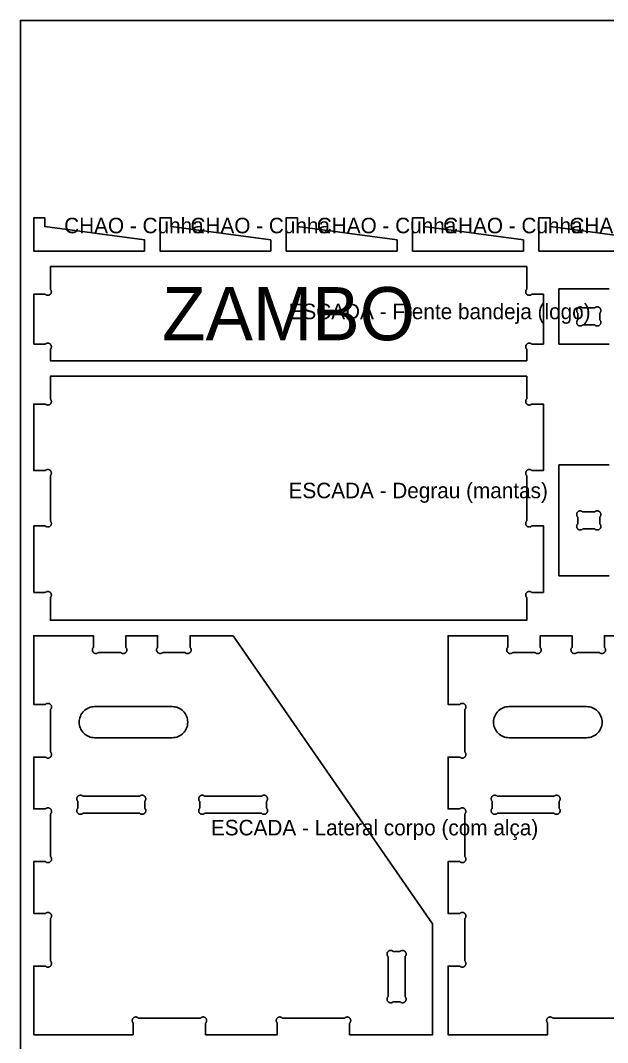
# Model space of a CAD drawing. Header units: millimetres. Extents: x 0 to 2787, y 0 to 1840.
# Drawn here: x 0 to 530, y 918 to 1840 of the extents above; entities that cross this region are included whole.
import ezdxf
from ezdxf.enums import TextEntityAlignment as Align

# ---------------------------------------------------------------- set-up
doc = ezdxf.new("R2010")
doc.units = ezdxf.units.MM
for name, color, linetype in [('CHAPA_NAO_CORTAR', 8, 'Continuous'), ('CORTE_EXTERNO', 1, 'Continuous'), ('CORTE_INTERNO', 5, 'Continuous'), ('ETIQUETAS_NAO_CORTAR', 8, 'Continuous'), ('GRAVACAO', 3, 'Continuous')]:
    doc.layers.add(name, color=color, linetype=linetype)

msp = doc.modelspace()

# ---------------------------------------------------------------- linework, layer by layer
at = {"layer": 'CHAPA_NAO_CORTAR'}
msp.add_lwpolyline([(0, 0), (2750, 0), (2750, 1840), (0, 1840)], close=True, dxfattribs=at)
at = {"layer": 'CORTE_EXTERNO'}
for points in [[(112, 1632), (112, 1642), (22, 1654), (22, 1662), (12, 1662), (12, 1632), (112, 1632)], [(226, 1632), (226, 1642), (136, 1654), (136, 1662), (126, 1662), (126, 1632), (226, 1632)], [(340, 1632), (340, 1642), (250, 1654), (250, 1662), (240, 1662), (240, 1632), (340, 1632)], [(454, 1632), (454, 1642), (364, 1654), (364, 1662), (354, 1662), (354, 1632), (454, 1632)], [(568, 1632), (568, 1642), (478, 1654), (478, 1662), (468, 1662), (468, 1632), (568, 1632)], [(12, 1548), (12, 1593), (22.4, 1593), (22.64, 1592.79), (22.9, 1592.6), (23.17, 1592.43), (23.46, 1592.3), (23.76, 1592.19), (24.07, 1592.11), (24.38, 1592.06), (24.7, 1592.05), (25.02, 1592.06), (25.34, 1592.11), (25.65, 1592.19), (25.95, 1592.3), (26.23, 1592.43), (26.51, 1592.6), (26.76, 1592.79), (27, 1593), (27.21, 1593.24), (27.4, 1593.49), (27.57, 1593.77), (27.7, 1594.05), (27.81, 1594.35), (27.89, 1594.66), (27.94, 1594.98), (27.95, 1595.3), (27.94, 1595.62), (27.89, 1595.93), (27.81, 1596.24), (27.7, 1596.54), (27.57, 1596.83), (27.4, 1597.1), (27.21, 1597.36), (27, 1597.6), (27, 1618), (457, 1618), (457, 1597.6), (456.79, 1597.36), (456.6, 1597.1), (456.43, 1596.83), (456.3, 1596.54), (456.19, 1596.24), (456.11, 1595.93), (456.06, 1595.62), (456.05, 1595.3), (456.06, 1594.98), (456.11, 1594.66), (456.19, 1594.35), (456.3, 1594.05), (456.43, 1593.77), (456.6, 1593.49), (456.79, 1593.24), (457, 1593), (457.24, 1592.79), (457.49, 1592.6), (457.77, 1592.43), (458.05, 1592.3), (458.35, 1592.19), (458.66, 1592.11), (458.98, 1592.06), (459.3, 1592.05), (459.62, 1592.06), (459.93, 1592.11), (460.24, 1592.19), (460.54, 1592.3), (460.83, 1592.43), (461.1, 1592.6), (461.36, 1592.79), (461.6, 1593), (472, 1593), (472, 1548), (461.6, 1548), (461.36, 1548.21), (461.1, 1548.4), (460.83, 1548.57), (460.54, 1548.7), (460.24, 1548.81), (459.93, 1548.89), (459.62, 1548.94), (459.3, 1548.95), (458.98, 1548.94), (458.66, 1548.89), (458.35, 1548.81), (458.05, 1548.7), (457.77, 1548.57), (457.49, 1548.4), (457.24, 1548.21), (457, 1548), (456.79, 1547.76), (456.6, 1547.51), (456.43, 1547.23), (456.3, 1546.95), (456.19, 1546.65), (456.11, 1546.34), (456.06, 1546.02), (456.05, 1545.7), (456.06, 1545.38), (456.11, 1545.07), (456.19, 1544.76), (456.3, 1544.46), (456.43, 1544.17), (456.6, 1543.9), (456.79, 1543.64), (457, 1543.4), (457, 1533), (27, 1533), (27, 1543.4), (27.21, 1543.64), (27.4, 1543.9), (27.57, 1544.17), (27.7, 1544.46), (27.81, 1544.76), (27.89, 1545.07), (27.94, 1545.38), (27.95, 1545.7), (27.94, 1546.02), (27.89, 1546.34), (27.81, 1546.65), (27.7, 1546.95), (27.57, 1547.23), (27.4, 1547.51), (27.21, 1547.76), (27, 1548), (27, 1548), (27, 1548), (26.76, 1548.21), (26.51, 1548.4), (26.23, 1548.57), (25.95, 1548.7), (25.65, 1548.81), (25.34, 1548.89), (25.02, 1548.94), (24.7, 1548.95), (24.38, 1548.94), (24.07, 1548.89), (23.76, 1548.81), (23.46, 1548.7), (23.17, 1548.57), (22.9, 1548.4), (22.64, 1548.21), (22.4, 1548), (12, 1548)], [(12, 1324), (12, 1384), (22.4, 1384), (22.64, 1383.79), (22.9, 1383.6), (23.17, 1383.43), (23.46, 1383.3), (23.76, 1383.19), (24.07, 1383.11), (24.38, 1383.06), (24.7, 1383.05), (25.02, 1383.06), (25.34, 1383.11), (25.65, 1383.19), (25.95, 1383.3), (26.23, 1383.43), (26.51, 1383.6), (26.76, 1383.79), (27, 1384), (27.21, 1384.24), (27.4, 1384.49), (27.57, 1384.77), (27.7, 1385.05), (27.81, 1385.35), (27.89, 1385.66), (27.94, 1385.98), (27.95, 1386.3), (27.94, 1386.62), (27.89, 1386.93), (27.81, 1387.24), (27.7, 1387.54), (27.57, 1387.83), (27.4, 1388.1), (27.21, 1388.36), (27, 1388.6), (27, 1429.4), (27.21, 1429.64), (27.4, 1429.9), (27.57, 1430.17), (27.7, 1430.46), (27.81, 1430.76), (27.89, 1431.07), (27.94, 1431.38), (27.95, 1431.7), (27.94, 1432.02), (27.89, 1432.34), (27.81, 1432.65), (27.7, 1432.95), (27.57, 1433.23), (27.4, 1433.51), (27.21, 1433.76), (27, 1434), (27, 1434), (26.76, 1434.21), (26.51, 1434.4), (26.23, 1434.57), (25.95, 1434.7), (25.65, 1434.81), (25.34, 1434.89), (25.02, 1434.94), (24.7, 1434.95), (24.38, 1434.94), (24.07, 1434.89), (23.76, 1434.81), (23.46, 1434.7), (23.17, 1434.57), (22.9, 1434.4), (22.64, 1434.21), (22.4, 1434), (12, 1434), (12, 1494), (22.4, 1494), (22.64, 1493.79), (22.9, 1493.6), (23.17, 1493.43), (23.46, 1493.3), (23.76, 1493.19), (24.07, 1493.11), (24.38, 1493.06), (24.7, 1493.05), (25.02, 1493.06), (25.34, 1493.11), (25.65, 1493.19), (25.95, 1493.3), (26.23, 1493.43), (26.51, 1493.6), (26.76, 1493.79), (27, 1494), (27.21, 1494.24), (27.4, 1494.49), (27.57, 1494.77), (27.7, 1495.05), (27.81, 1495.35), (27.89, 1495.66), (27.94, 1495.98), (27.95, 1496.3), (27.94, 1496.62), (27.89, 1496.93), (27.81, 1497.24), (27.7, 1497.54), (27.57, 1497.83), (27.4, 1498.1), (27.21, 1498.36), (27, 1498.6), (27, 1519), (457, 1519), (457, 1498.6), (456.79, 1498.36), (456.6, 1498.1), (456.43, 1497.83), (456.3, 1497.54), (456.19, 1497.24), (456.11, 1496.93), (456.06, 1496.62), (456.05, 1496.3), (456.06, 1495.98), (456.11, 1495.66), (456.19, 1495.35), (456.3, 1495.05), (456.43, 1494.77), (456.6, 1494.49), (456.79, 1494.24), (457, 1494), (457.24, 1493.79), (457.49, 1493.6), (457.77, 1493.43), (458.05, 1493.3), (458.35, 1493.19), (458.66, 1493.11), (458.98, 1493.06), (459.3, 1493.05), (459.62, 1493.06), (459.93, 1493.11), (460.24, 1493.19), (460.54, 1493.3), (460.83, 1493.43), (461.1, 1493.6), (461.36, 1493.79), (461.6, 1494), (472, 1494), (472, 1434), (461.6, 1434), (461.36, 1434.21), (461.1, 1434.4), (460.83, 1434.57), (460.54, 1434.7), (460.24, 1434.81), (459.93, 1434.89), (459.62, 1434.94), (459.3, 1434.95), (458.98, 1434.94), (458.66, 1434.89), (458.35, 1434.81), (458.05, 1434.7), (457.77, 1434.57), (457.49, 1434.4), (457.24, 1434.21), (457, 1434), (456.79, 1433.76), (456.6, 1433.51), (456.43, 1433.23), (456.3, 1432.95), (456.19, 1432.65), (456.11, 1432.34), (456.06, 1432.02), (456.05, 1431.7), (456.06, 1431.38), (456.11, 1431.07), (456.19, 1430.76), (456.3, 1430.46), (456.43, 1430.17), (456.6, 1429.9), (456.79, 1429.64), (457, 1429.4), (457, 1388.6), (456.79, 1388.36), (456.6, 1388.1), (456.43, 1387.83), (456.3, 1387.54), (456.19, 1387.24), (456.11, 1386.93), (456.06, 1386.62), (456.05, 1386.3), (456.06, 1385.98), (456.11, 1385.66), (456.19, 1385.35), (456.3, 1385.05), (456.43, 1384.77), (456.6, 1384.49), (456.79, 1384.24), (457, 1384), (457.24, 1383.79), (457.49, 1383.6), (457.77, 1383.43), (458.05, 1383.3), (458.35, 1383.19), (458.66, 1383.11), (458.98, 1383.06), (459.3, 1383.05), (459.62, 1383.06), (459.93, 1383.11), (460.24, 1383.19), (460.54, 1383.3), (460.83, 1383.43), (461.1, 1383.6), (461.36, 1383.79), (461.6, 1384), (472, 1384), (472, 1324), (461.6, 1324), (461.36, 1324.21), (461.1, 1324.4), (460.83, 1324.57), (460.54, 1324.7), (460.24, 1324.81), (459.93, 1324.89), (459.62, 1324.94), (459.3, 1324.95), (458.98, 1324.94), (458.66, 1324.89), (458.35, 1324.81), (458.05, 1324.7), (457.77, 1324.57), (457.49, 1324.4), (457.24, 1324.21), (457, 1324), (456.79, 1323.76), (456.6, 1323.51), (456.43, 1323.23), (456.3, 1322.95), (456.19, 1322.65), (456.11, 1322.34), (456.06, 1322.02), (456.05, 1321.7), (456.06, 1321.38), (456.11, 1321.07), (456.19, 1320.76), (456.3, 1320.46), (456.43, 1320.17), (456.6, 1319.9), (456.79, 1319.64), (457, 1319.4), (457, 1299), (27, 1299), (27, 1319.4), (27.21, 1319.64), (27.4, 1319.9), (27.57, 1320.17), (27.7, 1320.46), (27.81, 1320.76), (27.89, 1321.07), (27.94, 1321.38), (27.95, 1321.7), (27.94, 1322.02), (27.89, 1322.34), (27.81, 1322.65), (27.7, 1322.95), (27.57, 1323.23), (27.4, 1323.51), (27.21, 1323.76), (27, 1324), (27, 1324), (26.76, 1324.21), (26.51, 1324.4), (26.23, 1324.57), (25.95, 1324.7), (25.65, 1324.81), (25.34, 1324.89), (25.02, 1324.94), (24.7, 1324.95), (24.38, 1324.94), (24.07, 1324.89), (23.76, 1324.81), (23.46, 1324.7), (23.17, 1324.57), (22.9, 1324.4), (22.64, 1324.21), (22.4, 1324), (12, 1324)], [(101.85, 925), (12, 925), (12, 986.99), (22.55, 986.99), (22.79, 986.78), (23.05, 986.59), (23.32, 986.42), (23.61, 986.29), (23.91, 986.18), (24.22, 986.1), (24.53, 986.06), (24.85, 986.04), (25.17, 986.06), (25.49, 986.1), (25.8, 986.18), (26.1, 986.29), (26.38, 986.42), (26.66, 986.59), (26.91, 986.78), (27.15, 986.99), (27.15, 986.99), (27.15, 986.99), (27.15, 986.99), (27.36, 987.23), (27.55, 987.49), (27.72, 987.76), (27.85, 988.05), (27.96, 988.35), (28.04, 988.66), (28.09, 988.97), (28.1, 989.29), (28.09, 989.61), (28.04, 989.92), (27.96, 990.23), (27.85, 990.53), (27.72, 990.82), (27.55, 991.1), (27.36, 991.35), (27.15, 991.59), (27.15, 1029.84), (27.15, 1029.84), (27.36, 1030.08), (27.55, 1030.33), (27.72, 1030.61), (27.85, 1030.89), (27.96, 1031.19), (28.04, 1031.5), (28.09, 1031.82), (28.1, 1032.14), (28.09, 1032.46), (28.04, 1032.77), (27.96, 1033.08), (27.85, 1033.38), (27.72, 1033.67), (27.55, 1033.94), (27.36, 1034.2), (27.15, 1034.44), (26.91, 1034.65), (26.66, 1034.84), (26.38, 1035), (26.1, 1035.14), (25.8, 1035.25), (25.49, 1035.33), (25.17, 1035.37), (24.85, 1035.39), (24.53, 1035.37), (24.22, 1035.33), (23.91, 1035.25), (23.61, 1035.14), (23.32, 1035), (23.05, 1034.84), (22.79, 1034.65), (22.55, 1034.44), (12, 1034.44), (12, 1081.28), (22.55, 1081.28), (22.79, 1081.06), (23.05, 1080.87), (23.32, 1080.71), (23.61, 1080.57), (23.91, 1080.47), (24.22, 1080.39), (24.53, 1080.34), (24.85, 1080.33), (25.17, 1080.34), (25.49, 1080.39), (25.8, 1080.47), (26.1, 1080.57), (26.38, 1080.71), (26.66, 1080.87), (26.91, 1081.06), (27.15, 1081.28), (27.36, 1081.51), (27.55, 1081.77), (27.72, 1082.04), (27.85, 1082.33), (27.96, 1082.63), (28.04, 1082.94), (28.09, 1083.26), (28.1, 1083.58), (28.09, 1083.9), (28.04, 1084.21), (27.96, 1084.52), (27.85, 1084.82), (27.72, 1085.11), (27.55, 1085.38), (27.36, 1085.64), (27.15, 1085.87), (27.15, 1124.13), (27.15, 1124.13), (27.36, 1124.36), (27.55, 1124.62), (27.72, 1124.89), (27.85, 1125.18), (27.96, 1125.48), (28.04, 1125.79), (28.09, 1126.1), (28.1, 1126.42), (28.09, 1126.74), (28.04, 1127.06), (27.96, 1127.37), (27.85, 1127.67), (27.72, 1127.96), (27.55, 1128.23), (27.36, 1128.49), (27.15, 1128.72), (26.91, 1128.94), (26.66, 1129.13), (26.38, 1129.29), (26.1, 1129.43), (25.8, 1129.53), (25.49, 1129.61), (25.17, 1129.66), (24.85, 1129.67), (24.53, 1129.66), (24.22, 1129.61), (23.91, 1129.53), (23.61, 1129.43), (23.32, 1129.29), (23.05, 1129.13), (22.79, 1128.94), (22.55, 1128.72), (12, 1128.72), (12, 1175.56), (22.55, 1175.56), (22.79, 1175.35), (23.05, 1175.16), (23.32, 1175), (23.61, 1174.86), (23.91, 1174.75), (24.22, 1174.67), (24.53, 1174.63), (24.85, 1174.61), (25.17, 1174.63), (25.49, 1174.67), (25.8, 1174.75), (26.1, 1174.86), (26.38, 1175), (26.66, 1175.16), (26.91, 1175.35), (27.15, 1175.56), (27.36, 1175.8), (27.55, 1176.06), (27.72, 1176.33), (27.85, 1176.62), (27.96, 1176.92), (28.04, 1177.23), (28.09, 1177.54), (28.1, 1177.86), (28.09, 1178.18), (28.04, 1178.5), (27.96, 1178.81), (27.85, 1179.11), (27.72, 1179.39), (27.55, 1179.67), (27.36, 1179.92), (27.15, 1180.16), (27.15, 1218.41), (27.15, 1218.41), (27.36, 1218.65), (27.55, 1218.9), (27.72, 1219.18), (27.85, 1219.47), (27.96, 1219.77), (28.04, 1220.08), (28.09, 1220.39), (28.1, 1220.71), (28.09, 1221.03), (28.04, 1221.34), (27.96, 1221.65), (27.85, 1221.95), (27.72, 1222.24), (27.55, 1222.51), (27.36, 1222.77), (27.15, 1223.01), (26.91, 1223.22), (26.66, 1223.41), (26.38, 1223.58), (26.1, 1223.71), (25.8, 1223.82), (25.49, 1223.9), (25.17, 1223.94), (24.85, 1223.96), (24.53, 1223.94), (24.22, 1223.9), (23.91, 1223.82), (23.61, 1223.71), (23.32, 1223.58), (23.05, 1223.41), (22.79, 1223.22), (22.55, 1223.01), (12, 1223.01), (12, 1285), (65.85, 1285), (65.85, 1274.45), (65.64, 1274.21), (65.45, 1273.95), (65.28, 1273.68), (65.15, 1273.39), (65.04, 1273.09), (64.96, 1272.78), (64.91, 1272.47), (64.9, 1272.15), (64.91, 1271.83), (64.96, 1271.51), (65.04, 1271.2), (65.15, 1270.9), (65.28, 1270.62), (65.45, 1270.34), (65.64, 1270.09), (65.85, 1269.85), (66.09, 1269.64), (66.34, 1269.45), (66.62, 1269.28), (66.9, 1269.15), (67.2, 1269.04), (67.51, 1268.96), (67.83, 1268.91), (68.15, 1268.9), (68.47, 1268.91), (68.78, 1268.96), (69.09, 1269.04), (69.39, 1269.15), (69.68, 1269.28), (69.95, 1269.45), (70.21, 1269.64), (70.45, 1269.85), (90.55, 1269.85), (90.79, 1269.64), (91.05, 1269.45), (91.32, 1269.28), (91.61, 1269.15), (91.91, 1269.04), (92.22, 1268.96), (92.53, 1268.91), (92.85, 1268.9), (93.17, 1268.91), (93.49, 1268.96), (93.8, 1269.04), (94.1, 1269.15), (94.38, 1269.28), (94.66, 1269.45), (94.91, 1269.64), (95.15, 1269.85), (95.36, 1270.09), (95.55, 1270.34), (95.72, 1270.62), (95.85, 1270.9), (95.96, 1271.2), (96.04, 1271.51), (96.09, 1271.83), (96.1, 1272.15), (96.09, 1272.47), (96.04, 1272.78), (95.96, 1273.09), (95.85, 1273.39), (95.72, 1273.68), (95.55, 1273.95), (95.36, 1274.21), (95.15, 1274.45), (95.15, 1285), (123.85, 1285), (123.85, 1274.45), (123.64, 1274.21), (123.45, 1273.95), (123.28, 1273.68), (123.15, 1273.39), (123.04, 1273.09), (122.96, 1272.78), (122.91, 1272.47), (122.9, 1272.15), (122.91, 1271.83), (122.96, 1271.51), (123.04, 1271.2), (123.15, 1270.9), (123.28, 1270.62), (123.45, 1270.34), (123.64, 1270.09), (123.85, 1269.85), (124.09, 1269.64), (124.34, 1269.45), (124.62, 1269.28), (124.9, 1269.15), (125.2, 1269.04), (125.51, 1268.96), (125.83, 1268.91), (126.15, 1268.9), (126.47, 1268.91), (126.78, 1268.96), (127.09, 1269.04), (127.39, 1269.15), (127.68, 1269.28), (127.95, 1269.45), (128.21, 1269.64), (128.45, 1269.85), (148.55, 1269.85), (148.79, 1269.64), (149.05, 1269.45), (149.32, 1269.28), (149.61, 1269.15), (149.91, 1269.04), (150.22, 1268.96), (150.53, 1268.91), (150.85, 1268.9), (151.17, 1268.91), (151.49, 1268.96), (151.8, 1269.04), (152.1, 1269.15), (152.38, 1269.28), (152.66, 1269.45), (152.91, 1269.64), (153.15, 1269.85), (153.36, 1270.09), (153.55, 1270.34), (153.72, 1270.62), (153.85, 1270.9), (153.96, 1271.2), (154.04, 1271.51), (154.09, 1271.83), (154.1, 1272.15), (154.09, 1272.47), (154.04, 1272.78), (153.96, 1273.09), (153.85, 1273.39), (153.72, 1273.68), (153.55, 1273.95), (153.36, 1274.21), (153.15, 1274.45), (153.15, 1285), (192, 1285), (372, 1025), (372, 925), (297.15, 925), (297.15, 935.55), (297.36, 935.79), (297.55, 936.05), (297.72, 936.32), (297.85, 936.61), (297.96, 936.91), (298.04, 937.22), (298.09, 937.53), (298.1, 937.85), (298.09, 938.17), (298.04, 938.49), (297.96, 938.8), (297.85, 939.1), (297.72, 939.38), (297.55, 939.66), (297.36, 939.91), (297.15, 940.15), (296.91, 940.36), (296.66, 940.55), (296.38, 940.72), (296.1, 940.85), (295.8, 940.96), (295.49, 941.04), (295.17, 941.09), (294.85, 941.1), (294.53, 941.09), (294.22, 941.04), (293.91, 940.96), (293.61, 940.85), (293.32, 940.72), (293.05, 940.55), (292.79, 940.36), (292.55, 940.15), (292.55, 940.15), (236.45, 940.15), (236.45, 940.15), (236.21, 940.36), (235.95, 940.55), (235.68, 940.72), (235.39, 940.85), (235.09, 940.96), (234.78, 941.04), (234.47, 941.09), (234.15, 941.1), (233.83, 941.09), (233.51, 941.04), (233.2, 940.96), (232.9, 940.85), (232.62, 940.72), (232.34, 940.55), (232.09, 940.36), (231.85, 940.15), (231.64, 939.91), (231.45, 939.66), (231.28, 939.38), (231.15, 939.1), (231.04, 938.8), (230.96, 938.49), (230.91, 938.17), (230.9, 937.85), (230.91, 937.53), (230.96, 937.22), (231.04, 936.91), (231.15, 936.61), (231.28, 936.32), (231.45, 936.05), (231.64, 935.79), (231.85, 935.55), (231.85, 925), (167.15, 925), (167.15, 935.55), (167.36, 935.79), (167.55, 936.05), (167.72, 936.32), (167.85, 936.61), (167.96, 936.91), (168.04, 937.22), (168.09, 937.53), (168.1, 937.85), (168.09, 938.17), (168.04, 938.49), (167.96, 938.8), (167.85, 939.1), (167.72, 939.38), (167.55, 939.66), (167.36, 939.91), (167.15, 940.15), (166.91, 940.36), (166.66, 940.55), (166.38, 940.72), (166.1, 940.85), (165.8, 940.96), (165.49, 941.04), (165.17, 941.09), (164.85, 941.1), (164.53, 941.09), (164.22, 941.04), (163.91, 940.96), (163.61, 940.85), (163.32, 940.72), (163.05, 940.55), (162.79, 940.36), (162.55, 940.15), (162.55, 940.15), (106.45, 940.15), (106.45, 940.15), (106.21, 940.36), (105.95, 940.55), (105.68, 940.72), (105.39, 940.85), (105.09, 940.96), (104.78, 941.04), (104.47, 941.09), (104.15, 941.1), (103.83, 941.09), (103.51, 941.04), (103.2, 940.96), (102.9, 940.85), (102.62, 940.72), (102.34, 940.55), (102.09, 940.36), (101.85, 940.15), (101.64, 939.91), (101.45, 939.66), (101.28, 939.38), (101.15, 939.1), (101.04, 938.8), (100.96, 938.49), (100.91, 938.17), (100.9, 937.85), (100.91, 937.53), (100.96, 937.22), (101.04, 936.91), (101.15, 936.61), (101.28, 936.32), (101.45, 936.05), (101.64, 935.79), (101.85, 935.55), (101.85, 925)]]:
    msp.add_lwpolyline(points, close=True, dxfattribs=at)
for points in [[(531.4, 1548), (486, 1548), (486, 1548), (486, 1598), (531.4, 1598)], [(531.4, 1339), (486, 1339), (486, 1339), (486, 1439), (531.4, 1439)], [(536.55, 940.15), (480.45, 940.15), (480.45, 940.15), (480.21, 940.36), (479.95, 940.55), (479.68, 940.72), (479.39, 940.85), (479.09, 940.96), (478.78, 941.04), (478.47, 941.09), (478.15, 941.1), (477.83, 941.09), (477.51, 941.04), (477.2, 940.96), (476.9, 940.85), (476.62, 940.72), (476.34, 940.55), (476.09, 940.36), (475.85, 940.15), (475.64, 939.91), (475.45, 939.66), (475.28, 939.38), (475.15, 939.1), (475.04, 938.8), (474.96, 938.49), (474.91, 938.17), (474.9, 937.85), (474.91, 937.53), (474.96, 937.22), (475.04, 936.91), (475.15, 936.61), (475.28, 936.32), (475.45, 936.05), (475.64, 935.79), (475.85, 935.55), (475.85, 925), (475.85, 925), (386, 925), (386, 986.99), (396.55, 986.99), (396.79, 986.78), (397.05, 986.59), (397.32, 986.42), (397.61, 986.29), (397.91, 986.18), (398.22, 986.1), (398.53, 986.06), (398.85, 986.04), (399.17, 986.06), (399.49, 986.1), (399.8, 986.18), (400.1, 986.29), (400.38, 986.42), (400.66, 986.59), (400.91, 986.78), (401.15, 986.99), (401.15, 986.99), (401.15, 986.99), (401.15, 986.99), (401.36, 987.23), (401.55, 987.49), (401.72, 987.76), (401.85, 988.05), (401.96, 988.35), (402.04, 988.66), (402.09, 988.97), (402.1, 989.29), (402.09, 989.61), (402.04, 989.92), (401.96, 990.23), (401.85, 990.53), (401.72, 990.82), (401.55, 991.1), (401.36, 991.35), (401.15, 991.59), (401.15, 1029.84), (401.15, 1029.84), (401.36, 1030.08), (401.55, 1030.33), (401.72, 1030.61), (401.85, 1030.89), (401.96, 1031.19), (402.04, 1031.5), (402.09, 1031.82), (402.1, 1032.14), (402.09, 1032.46), (402.04, 1032.77), (401.96, 1033.08), (401.85, 1033.38), (401.72, 1033.67), (401.55, 1033.94), (401.36, 1034.2), (401.15, 1034.44), (400.91, 1034.65), (400.66, 1034.84), (400.38, 1035), (400.1, 1035.14), (399.8, 1035.25), (399.49, 1035.33), (399.17, 1035.37), (398.85, 1035.39), (398.53, 1035.37), (398.22, 1035.33), (397.91, 1035.25), (397.61, 1035.14), (397.32, 1035), (397.05, 1034.84), (396.79, 1034.65), (396.55, 1034.44), (386, 1034.44), (386, 1081.28), (396.55, 1081.28), (396.79, 1081.06), (397.05, 1080.87), (397.32, 1080.71), (397.61, 1080.57), (397.91, 1080.47), (398.22, 1080.39), (398.53, 1080.34), (398.85, 1080.33), (399.17, 1080.34), (399.49, 1080.39), (399.8, 1080.47), (400.1, 1080.57), (400.38, 1080.71), (400.66, 1080.87), (400.91, 1081.06), (401.15, 1081.28), (401.36, 1081.51), (401.55, 1081.77), (401.72, 1082.04), (401.85, 1082.33), (401.96, 1082.63), (402.04, 1082.94), (402.09, 1083.26), (402.1, 1083.58), (402.09, 1083.9), (402.04, 1084.21), (401.96, 1084.52), (401.85, 1084.82), (401.72, 1085.11), (401.55, 1085.38), (401.36, 1085.64), (401.15, 1085.87), (401.15, 1124.13), (401.15, 1124.13), (401.36, 1124.36), (401.55, 1124.62), (401.72, 1124.89), (401.85, 1125.18), (401.96, 1125.48), (402.04, 1125.79), (402.09, 1126.1), (402.1, 1126.42), (402.09, 1126.74), (402.04, 1127.06), (401.96, 1127.37), (401.85, 1127.67), (401.72, 1127.96), (401.55, 1128.23), (401.36, 1128.49), (401.15, 1128.72), (400.91, 1128.94), (400.66, 1129.13), (400.38, 1129.29), (400.1, 1129.43), (399.8, 1129.53), (399.49, 1129.61), (399.17, 1129.66), (398.85, 1129.67), (398.53, 1129.66), (398.22, 1129.61), (397.91, 1129.53), (397.61, 1129.43), (397.32, 1129.29), (397.05, 1129.13), (396.79, 1128.94), (396.55, 1128.72), (386, 1128.72), (386, 1175.56), (396.55, 1175.56), (396.79, 1175.35), (397.05, 1175.16), (397.32, 1175), (397.61, 1174.86), (397.91, 1174.75), (398.22, 1174.67), (398.53, 1174.63), (398.85, 1174.61), (399.17, 1174.63), (399.49, 1174.67), (399.8, 1174.75), (400.1, 1174.86), (400.38, 1175), (400.66, 1175.16), (400.91, 1175.35), (401.15, 1175.56), (401.36, 1175.8), (401.55, 1176.06), (401.72, 1176.33), (401.85, 1176.62), (401.96, 1176.92), (402.04, 1177.23), (402.09, 1177.54), (402.1, 1177.86), (402.09, 1178.18), (402.04, 1178.5), (401.96, 1178.81), (401.85, 1179.11), (401.72, 1179.39), (401.55, 1179.67), (401.36, 1179.92), (401.15, 1180.16), (401.15, 1218.41), (401.15, 1218.41), (401.36, 1218.65), (401.55, 1218.9), (401.72, 1219.18), (401.85, 1219.47), (401.96, 1219.77), (402.04, 1220.08), (402.09, 1220.39), (402.1, 1220.71), (402.09, 1221.03), (402.04, 1221.34), (401.96, 1221.65), (401.85, 1221.95), (401.72, 1222.24), (401.55, 1222.51), (401.36, 1222.77), (401.15, 1223.01), (400.91, 1223.22), (400.66, 1223.41), (400.38, 1223.58), (400.1, 1223.71), (399.8, 1223.82), (399.49, 1223.9), (399.17, 1223.94), (398.85, 1223.96), (398.53, 1223.94), (398.22, 1223.9), (397.91, 1223.82), (397.61, 1223.71), (397.32, 1223.58), (397.05, 1223.41), (396.79, 1223.22), (396.55, 1223.01), (386, 1223.01), (386, 1285), (439.85, 1285), (439.85, 1274.45), (439.64, 1274.21), (439.45, 1273.95), (439.28, 1273.68), (439.15, 1273.39), (439.04, 1273.09), (438.96, 1272.78), (438.91, 1272.47), (438.9, 1272.15), (438.91, 1271.83), (438.96, 1271.51), (439.04, 1271.2), (439.15, 1270.9), (439.28, 1270.62), (439.45, 1270.34), (439.64, 1270.09), (439.85, 1269.85), (440.09, 1269.64), (440.34, 1269.45), (440.62, 1269.28), (440.9, 1269.15), (441.2, 1269.04), (441.51, 1268.96), (441.83, 1268.91), (442.15, 1268.9), (442.47, 1268.91), (442.78, 1268.96), (443.09, 1269.04), (443.39, 1269.15), (443.68, 1269.28), (443.95, 1269.45), (444.21, 1269.64), (444.45, 1269.85), (464.55, 1269.85), (464.79, 1269.64), (465.05, 1269.45), (465.32, 1269.28), (465.61, 1269.15), (465.91, 1269.04), (466.22, 1268.96), (466.53, 1268.91), (466.85, 1268.9), (467.17, 1268.91), (467.49, 1268.96), (467.8, 1269.04), (468.1, 1269.15), (468.38, 1269.28), (468.66, 1269.45), (468.91, 1269.64), (469.15, 1269.85), (469.36, 1270.09), (469.55, 1270.34), (469.72, 1270.62), (469.85, 1270.9), (469.96, 1271.2), (470.04, 1271.51), (470.09, 1271.83), (470.1, 1272.15), (470.09, 1272.47), (470.04, 1272.78), (469.96, 1273.09), (469.85, 1273.39), (469.72, 1273.68), (469.55, 1273.95), (469.36, 1274.21), (469.15, 1274.45), (469.15, 1285), (497.85, 1285), (497.85, 1274.45), (497.64, 1274.21), (497.45, 1273.95), (497.28, 1273.68), (497.15, 1273.39), (497.04, 1273.09), (496.96, 1272.78), (496.91, 1272.47), (496.9, 1272.15), (496.91, 1271.83), (496.96, 1271.51), (497.04, 1271.2), (497.15, 1270.9), (497.28, 1270.62), (497.45, 1270.34), (497.64, 1270.09), (497.85, 1269.85), (498.09, 1269.64), (498.34, 1269.45), (498.62, 1269.28), (498.9, 1269.15), (499.2, 1269.04), (499.51, 1268.96), (499.83, 1268.91), (500.15, 1268.9), (500.47, 1268.91), (500.78, 1268.96), (501.09, 1269.04), (501.39, 1269.15), (501.68, 1269.28), (501.95, 1269.45), (502.21, 1269.64), (502.45, 1269.85), (522.55, 1269.85), (522.79, 1269.64), (523.05, 1269.45), (523.32, 1269.28), (523.61, 1269.15), (523.91, 1269.04), (524.22, 1268.96), (524.53, 1268.91), (524.85, 1268.9), (525.17, 1268.91), (525.49, 1268.96), (525.8, 1269.04), (526.1, 1269.15), (526.38, 1269.28), (526.66, 1269.45), (526.91, 1269.64), (527.15, 1269.85), (527.36, 1270.09), (527.55, 1270.34), (527.72, 1270.62), (527.85, 1270.9), (527.96, 1271.2), (528.04, 1271.51), (528.09, 1271.83), (528.1, 1272.15), (528.09, 1272.47), (528.04, 1272.78), (527.96, 1273.09), (527.85, 1273.39), (527.72, 1273.68), (527.55, 1273.95), (527.36, 1274.21), (527.15, 1274.45), (527.15, 1285), (566, 1285)]]:
    msp.add_lwpolyline(points, dxfattribs=at)
at = {"layer": 'CORTE_INTERNO'}
for points in [[(518.4, 1565.35), (518.64, 1565.14), (518.9, 1564.95), (519.17, 1564.78), (519.46, 1564.65), (519.76, 1564.54), (520.07, 1564.46), (520.38, 1564.41), (520.7, 1564.4), (521.02, 1564.41), (521.34, 1564.46), (521.65, 1564.54), (521.95, 1564.65), (522.23, 1564.78), (522.51, 1564.95), (522.76, 1565.14), (523, 1565.35), (523.21, 1565.59), (523.4, 1565.84), (523.57, 1566.12), (523.7, 1566.4), (523.81, 1566.7), (523.89, 1567.01), (523.94, 1567.33), (523.95, 1567.65), (523.94, 1567.97), (523.89, 1568.28), (523.81, 1568.59), (523.7, 1568.89), (523.57, 1569.18), (523.4, 1569.45), (523.21, 1569.71), (523, 1569.95), (523, 1576.05), (523.21, 1576.29), (523.4, 1576.55), (523.57, 1576.82), (523.7, 1577.11), (523.81, 1577.41), (523.89, 1577.72), (523.94, 1578.03), (523.95, 1578.35), (523.94, 1578.67), (523.89, 1578.99), (523.81, 1579.3), (523.7, 1579.6), (523.57, 1579.88), (523.4, 1580.16), (523.21, 1580.41), (523, 1580.65), (522.76, 1580.86), (522.51, 1581.05), (522.23, 1581.22), (521.95, 1581.35), (521.65, 1581.46), (521.34, 1581.54), (521.02, 1581.59), (520.7, 1581.6), (520.38, 1581.59), (520.07, 1581.54), (519.76, 1581.46), (519.46, 1581.35), (519.17, 1581.22), (518.9, 1581.05), (518.64, 1580.86), (518.4, 1580.65), (507.6, 1580.65), (507.36, 1580.86), (507.1, 1581.05), (506.83, 1581.22), (506.54, 1581.35), (506.24, 1581.46), (505.93, 1581.54), (505.62, 1581.59), (505.3, 1581.6), (504.98, 1581.59), (504.66, 1581.54), (504.35, 1581.46), (504.05, 1581.35), (503.77, 1581.22), (503.49, 1581.05), (503.24, 1580.86), (503, 1580.65), (502.79, 1580.41), (502.6, 1580.16), (502.43, 1579.88), (502.3, 1579.6), (502.19, 1579.3), (502.11, 1578.99), (502.06, 1578.67), (502.05, 1578.35), (502.06, 1578.03), (502.11, 1577.72), (502.19, 1577.41), (502.3, 1577.11), (502.43, 1576.82), (502.6, 1576.55), (502.79, 1576.29), (503, 1576.05), (503, 1569.95), (502.79, 1569.71), (502.6, 1569.45), (502.43, 1569.18), (502.3, 1568.89), (502.19, 1568.59), (502.11, 1568.28), (502.06, 1567.97), (502.05, 1567.65), (502.06, 1567.33), (502.11, 1567.01), (502.19, 1566.7), (502.3, 1566.4), (502.43, 1566.12), (502.6, 1565.84), (502.79, 1565.59), (503, 1565.35), (503.24, 1565.14), (503.49, 1564.95), (503.77, 1564.78), (504.05, 1564.65), (504.35, 1564.54), (504.66, 1564.46), (504.98, 1564.41), (505.3, 1564.4), (505.62, 1564.41), (505.93, 1564.46), (506.24, 1564.54), (506.54, 1564.65), (506.83, 1564.78), (507.1, 1564.95), (507.36, 1565.14), (507.6, 1565.35), (518.4, 1565.35)], [(518.4, 1381.35), (518.64, 1381.14), (518.9, 1380.95), (519.17, 1380.78), (519.46, 1380.65), (519.76, 1380.54), (520.07, 1380.46), (520.38, 1380.41), (520.7, 1380.4), (521.02, 1380.41), (521.34, 1380.46), (521.65, 1380.54), (521.95, 1380.65), (522.23, 1380.78), (522.51, 1380.95), (522.76, 1381.14), (523, 1381.35), (523.21, 1381.59), (523.4, 1381.84), (523.57, 1382.12), (523.7, 1382.4), (523.81, 1382.7), (523.89, 1383.01), (523.94, 1383.33), (523.95, 1383.65), (523.94, 1383.97), (523.89, 1384.28), (523.81, 1384.59), (523.7, 1384.89), (523.57, 1385.18), (523.4, 1385.45), (523.21, 1385.71), (523, 1385.95), (523, 1392.05), (523.21, 1392.29), (523.4, 1392.55), (523.57, 1392.82), (523.7, 1393.11), (523.81, 1393.41), (523.89, 1393.72), (523.94, 1394.03), (523.95, 1394.35), (523.94, 1394.67), (523.89, 1394.99), (523.81, 1395.3), (523.7, 1395.6), (523.57, 1395.88), (523.4, 1396.16), (523.21, 1396.41), (523, 1396.65), (522.76, 1396.86), (522.51, 1397.05), (522.23, 1397.22), (521.95, 1397.35), (521.65, 1397.46), (521.34, 1397.54), (521.02, 1397.59), (520.7, 1397.6), (520.38, 1397.59), (520.07, 1397.54), (519.76, 1397.46), (519.46, 1397.35), (519.17, 1397.22), (518.9, 1397.05), (518.64, 1396.86), (518.4, 1396.65), (507.6, 1396.65), (507.36, 1396.86), (507.1, 1397.05), (506.83, 1397.22), (506.54, 1397.35), (506.24, 1397.46), (505.93, 1397.54), (505.62, 1397.59), (505.3, 1397.6), (504.98, 1397.59), (504.66, 1397.54), (504.35, 1397.46), (504.05, 1397.35), (503.77, 1397.22), (503.49, 1397.05), (503.24, 1396.86), (503, 1396.65), (502.79, 1396.41), (502.6, 1396.16), (502.43, 1395.88), (502.3, 1395.6), (502.19, 1395.3), (502.11, 1394.99), (502.06, 1394.67), (502.05, 1394.35), (502.06, 1394.03), (502.11, 1393.72), (502.19, 1393.41), (502.3, 1393.11), (502.43, 1392.82), (502.6, 1392.55), (502.79, 1392.29), (503, 1392.05), (503, 1385.95), (502.79, 1385.71), (502.6, 1385.45), (502.43, 1385.18), (502.3, 1384.89), (502.19, 1384.59), (502.11, 1384.28), (502.06, 1383.97), (502.05, 1383.65), (502.06, 1383.33), (502.11, 1383.01), (502.19, 1382.7), (502.3, 1382.4), (502.43, 1382.12), (502.6, 1381.84), (502.79, 1381.59), (503, 1381.35), (503.24, 1381.14), (503.49, 1380.95), (503.77, 1380.78), (504.05, 1380.65), (504.35, 1380.54), (504.66, 1380.46), (504.98, 1380.41), (505.3, 1380.4), (505.62, 1380.41), (505.93, 1380.46), (506.24, 1380.54), (506.54, 1380.65), (506.83, 1380.78), (507.1, 1380.95), (507.36, 1381.14), (507.6, 1381.35), (518.4, 1381.35)], [(64.27, 1193.27), (65.63, 1193.07), (67, 1193), (137, 1193), (138.37, 1193.07), (139.73, 1193.27), (141.06, 1193.6), (142.36, 1194.07), (143.6, 1194.65), (144.78, 1195.36), (145.88, 1196.18), (146.9, 1197.1), (147.82, 1198.12), (148.64, 1199.22), (149.35, 1200.4), (149.93, 1201.64), (150.4, 1202.94), (150.73, 1204.27), (150.93, 1205.63), (151, 1207), (150.93, 1208.37), (150.73, 1209.73), (150.4, 1211.06), (149.93, 1212.36), (149.35, 1213.6), (148.64, 1214.78), (147.82, 1215.88), (146.9, 1216.9), (145.88, 1217.82), (144.78, 1218.64), (143.6, 1219.35), (142.36, 1219.93), (141.06, 1220.4), (139.73, 1220.73), (138.37, 1220.93), (137, 1221), (67, 1221), (65.63, 1220.93), (64.27, 1220.73), (62.94, 1220.4), (61.64, 1219.93), (60.4, 1219.35), (59.22, 1218.64), (58.12, 1217.82), (57.1, 1216.9), (56.18, 1215.88), (55.36, 1214.78), (54.65, 1213.6), (54.07, 1212.36), (53.6, 1211.06), (53.27, 1209.73), (53.07, 1208.37), (53, 1207), (53.07, 1205.63), (53.27, 1204.27), (53.6, 1202.94), (54.07, 1201.64), (54.65, 1200.4), (55.36, 1199.22), (56.18, 1198.12), (57.1, 1197.1), (58.12, 1196.18), (59.22, 1195.36), (60.4, 1194.65), (61.64, 1194.07), (62.94, 1193.6), (64.27, 1193.27)], [(438.27, 1193.27), (439.63, 1193.07), (441, 1193), (511, 1193), (512.37, 1193.07), (513.73, 1193.27), (515.06, 1193.6), (516.36, 1194.07), (517.6, 1194.65), (518.78, 1195.36), (519.88, 1196.18), (520.9, 1197.1), (521.82, 1198.12), (522.64, 1199.22), (523.35, 1200.4), (523.93, 1201.64), (524.4, 1202.94), (524.73, 1204.27), (524.93, 1205.63), (525, 1207), (524.93, 1208.37), (524.73, 1209.73), (524.4, 1211.06), (523.93, 1212.36), (523.35, 1213.6), (522.64, 1214.78), (521.82, 1215.88), (520.9, 1216.9), (519.88, 1217.82), (518.78, 1218.64), (517.6, 1219.35), (516.36, 1219.93), (515.06, 1220.4), (513.73, 1220.73), (512.37, 1220.93), (511, 1221), (441, 1221), (439.63, 1220.93), (438.27, 1220.73), (436.94, 1220.4), (435.64, 1219.93), (434.4, 1219.35), (433.22, 1218.64), (432.12, 1217.82), (431.1, 1216.9), (430.18, 1215.88), (429.36, 1214.78), (428.65, 1213.6), (428.07, 1212.36), (427.6, 1211.06), (427.27, 1209.73), (427.07, 1208.37), (427, 1207), (427.07, 1205.63), (427.27, 1204.27), (427.6, 1202.94), (428.07, 1201.64), (428.65, 1200.4), (429.36, 1199.22), (430.18, 1198.12), (431.1, 1197.1), (432.12, 1196.18), (433.22, 1195.36), (434.4, 1194.65), (435.64, 1194.07), (436.94, 1193.6), (438.27, 1193.27)], [(56.45, 1140.15), (56.21, 1140.36), (55.95, 1140.55), (55.68, 1140.72), (55.39, 1140.85), (55.09, 1140.96), (54.78, 1141.04), (54.47, 1141.09), (54.15, 1141.1), (53.83, 1141.09), (53.51, 1141.04), (53.2, 1140.96), (52.9, 1140.85), (52.62, 1140.72), (52.34, 1140.55), (52.09, 1140.36), (51.85, 1140.15), (51.64, 1139.91), (51.45, 1139.66), (51.28, 1139.38), (51.15, 1139.1), (51.04, 1138.8), (50.96, 1138.49), (50.91, 1138.17), (50.9, 1137.85), (50.91, 1137.53), (50.96, 1137.22), (51.04, 1136.91), (51.15, 1136.61), (51.28, 1136.32), (51.45, 1136.05), (51.64, 1135.79), (51.85, 1135.55), (51.85, 1129.45), (51.64, 1129.21), (51.45, 1128.95), (51.28, 1128.68), (51.15, 1128.39), (51.04, 1128.09), (50.96, 1127.78), (50.91, 1127.47), (50.9, 1127.15), (50.91, 1126.83), (50.96, 1126.51), (51.04, 1126.2), (51.15, 1125.9), (51.28, 1125.62), (51.45, 1125.34), (51.64, 1125.09), (51.85, 1124.85), (52.09, 1124.64), (52.34, 1124.45), (52.62, 1124.28), (52.9, 1124.15), (53.2, 1124.04), (53.51, 1123.96), (53.83, 1123.91), (54.15, 1123.9), (54.47, 1123.91), (54.78, 1123.96), (55.09, 1124.04), (55.39, 1124.15), (55.68, 1124.28), (55.95, 1124.45), (56.21, 1124.64), (56.45, 1124.85), (107.55, 1124.85), (107.79, 1124.64), (108.05, 1124.45), (108.32, 1124.28), (108.61, 1124.15), (108.91, 1124.04), (109.22, 1123.96), (109.53, 1123.91), (109.85, 1123.9), (110.17, 1123.91), (110.49, 1123.96), (110.8, 1124.04), (111.1, 1124.15), (111.38, 1124.28), (111.66, 1124.45), (111.91, 1124.64), (112.15, 1124.85), (112.36, 1125.09), (112.55, 1125.34), (112.72, 1125.62), (112.85, 1125.9), (112.96, 1126.2), (113.04, 1126.51), (113.09, 1126.83), (113.1, 1127.15), (113.09, 1127.47), (113.04, 1127.78), (112.96, 1128.09), (112.85, 1128.39), (112.72, 1128.68), (112.55, 1128.95), (112.36, 1129.21), (112.15, 1129.45), (112.15, 1135.55), (112.36, 1135.79), (112.55, 1136.05), (112.72, 1136.32), (112.85, 1136.61), (112.96, 1136.91), (113.04, 1137.22), (113.09, 1137.53), (113.1, 1137.85), (113.09, 1138.17), (113.04, 1138.49), (112.96, 1138.8), (112.85, 1139.1), (112.72, 1139.38), (112.55, 1139.66), (112.36, 1139.91), (112.15, 1140.15), (111.91, 1140.36), (111.66, 1140.55), (111.38, 1140.72), (111.1, 1140.85), (110.8, 1140.96), (110.49, 1141.04), (110.17, 1141.09), (109.85, 1141.1), (109.53, 1141.09), (109.22, 1141.04), (108.91, 1140.96), (108.61, 1140.85), (108.32, 1140.72), (108.05, 1140.55), (107.79, 1140.36), (107.55, 1140.15), (56.45, 1140.15)], [(222.15, 1135.55), (222.36, 1135.79), (222.55, 1136.05), (222.72, 1136.32), (222.85, 1136.61), (222.96, 1136.91), (223.04, 1137.22), (223.09, 1137.53), (223.1, 1137.85), (223.09, 1138.17), (223.04, 1138.49), (222.96, 1138.8), (222.85, 1139.1), (222.72, 1139.38), (222.55, 1139.66), (222.36, 1139.91), (222.15, 1140.15), (221.91, 1140.36), (221.66, 1140.55), (221.38, 1140.72), (221.1, 1140.85), (220.8, 1140.96), (220.49, 1141.04), (220.17, 1141.09), (219.85, 1141.1), (219.53, 1141.09), (219.22, 1141.04), (218.91, 1140.96), (218.61, 1140.85), (218.32, 1140.72), (218.05, 1140.55), (217.79, 1140.36), (217.55, 1140.15), (166.45, 1140.15), (166.21, 1140.36), (165.95, 1140.55), (165.68, 1140.72), (165.39, 1140.85), (165.09, 1140.96), (164.78, 1141.04), (164.47, 1141.09), (164.15, 1141.1), (163.83, 1141.09), (163.51, 1141.04), (163.2, 1140.96), (162.9, 1140.85), (162.62, 1140.72), (162.34, 1140.55), (162.09, 1140.36), (161.85, 1140.15), (161.64, 1139.91), (161.45, 1139.66), (161.28, 1139.38), (161.15, 1139.1), (161.04, 1138.8), (160.96, 1138.49), (160.91, 1138.17), (160.9, 1137.85), (160.91, 1137.53), (160.96, 1137.22), (161.04, 1136.91), (161.15, 1136.61), (161.28, 1136.32), (161.45, 1136.05), (161.64, 1135.79), (161.85, 1135.55), (161.85, 1129.45), (161.64, 1129.21), (161.45, 1128.95), (161.28, 1128.68), (161.15, 1128.39), (161.04, 1128.09), (160.96, 1127.78), (160.91, 1127.47), (160.9, 1127.15), (160.91, 1126.83), (160.96, 1126.51), (161.04, 1126.2), (161.15, 1125.9), (161.28, 1125.62), (161.45, 1125.34), (161.64, 1125.09), (161.85, 1124.85), (162.09, 1124.64), (162.34, 1124.45), (162.62, 1124.28), (162.9, 1124.15), (163.2, 1124.04), (163.51, 1123.96), (163.83, 1123.91), (164.15, 1123.9), (164.47, 1123.91), (164.78, 1123.96), (165.09, 1124.04), (165.39, 1124.15), (165.68, 1124.28), (165.95, 1124.45), (166.21, 1124.64), (166.45, 1124.85), (217.55, 1124.85), (217.79, 1124.64), (218.05, 1124.45), (218.32, 1124.28), (218.61, 1124.15), (218.91, 1124.04), (219.22, 1123.96), (219.53, 1123.91), (219.85, 1123.9), (220.17, 1123.91), (220.49, 1123.96), (220.8, 1124.04), (221.1, 1124.15), (221.38, 1124.28), (221.66, 1124.45), (221.91, 1124.64), (222.15, 1124.85), (222.36, 1125.09), (222.55, 1125.34), (222.72, 1125.62), (222.85, 1125.9), (222.96, 1126.2), (223.04, 1126.51), (223.09, 1126.83), (223.1, 1127.15), (223.09, 1127.47), (223.04, 1127.78), (222.96, 1128.09), (222.85, 1128.39), (222.72, 1128.68), (222.55, 1128.95), (222.36, 1129.21), (222.15, 1129.45), (222.15, 1135.55)], [(430.45, 1140.15), (430.21, 1140.36), (429.95, 1140.55), (429.68, 1140.72), (429.39, 1140.85), (429.09, 1140.96), (428.78, 1141.04), (428.47, 1141.09), (428.15, 1141.1), (427.83, 1141.09), (427.51, 1141.04), (427.2, 1140.96), (426.9, 1140.85), (426.62, 1140.72), (426.34, 1140.55), (426.09, 1140.36), (425.85, 1140.15), (425.64, 1139.91), (425.45, 1139.66), (425.28, 1139.38), (425.15, 1139.1), (425.04, 1138.8), (424.96, 1138.49), (424.91, 1138.17), (424.9, 1137.85), (424.91, 1137.53), (424.96, 1137.22), (425.04, 1136.91), (425.15, 1136.61), (425.28, 1136.32), (425.45, 1136.05), (425.64, 1135.79), (425.85, 1135.55), (425.85, 1129.45), (425.64, 1129.21), (425.45, 1128.95), (425.28, 1128.68), (425.15, 1128.39), (425.04, 1128.09), (424.96, 1127.78), (424.91, 1127.47), (424.9, 1127.15), (424.91, 1126.83), (424.96, 1126.51), (425.04, 1126.2), (425.15, 1125.9), (425.28, 1125.62), (425.45, 1125.34), (425.64, 1125.09), (425.85, 1124.85), (426.09, 1124.64), (426.34, 1124.45), (426.62, 1124.28), (426.9, 1124.15), (427.2, 1124.04), (427.51, 1123.96), (427.83, 1123.91), (428.15, 1123.9), (428.47, 1123.91), (428.78, 1123.96), (429.09, 1124.04), (429.39, 1124.15), (429.68, 1124.28), (429.95, 1124.45), (430.21, 1124.64), (430.45, 1124.85), (481.55, 1124.85), (481.79, 1124.64), (482.05, 1124.45), (482.32, 1124.28), (482.61, 1124.15), (482.91, 1124.04), (483.22, 1123.96), (483.53, 1123.91), (483.85, 1123.9), (484.17, 1123.91), (484.49, 1123.96), (484.8, 1124.04), (485.1, 1124.15), (485.38, 1124.28), (485.66, 1124.45), (485.91, 1124.64), (486.15, 1124.85), (486.36, 1125.09), (486.55, 1125.34), (486.72, 1125.62), (486.85, 1125.9), (486.96, 1126.2), (487.04, 1126.51), (487.09, 1126.83), (487.1, 1127.15), (487.09, 1127.47), (487.04, 1127.78), (486.96, 1128.09), (486.85, 1128.39), (486.72, 1128.68), (486.55, 1128.95), (486.36, 1129.21), (486.15, 1129.45), (486.15, 1135.55), (486.36, 1135.79), (486.55, 1136.05), (486.72, 1136.32), (486.85, 1136.61), (486.96, 1136.91), (487.04, 1137.22), (487.09, 1137.53), (487.1, 1137.85), (487.09, 1138.17), (487.04, 1138.49), (486.96, 1138.8), (486.85, 1139.1), (486.72, 1139.38), (486.55, 1139.66), (486.36, 1139.91), (486.15, 1140.15), (485.91, 1140.36), (485.66, 1140.55), (485.38, 1140.72), (485.1, 1140.85), (484.8, 1140.96), (484.49, 1141.04), (484.17, 1141.09), (483.85, 1141.1), (483.53, 1141.09), (483.22, 1141.04), (482.91, 1140.96), (482.61, 1140.85), (482.32, 1140.72), (482.05, 1140.55), (481.79, 1140.36), (481.55, 1140.15), (430.45, 1140.15)], [(336.45, 1000.15), (336.21, 1000.36), (335.95, 1000.55), (335.68, 1000.72), (335.39, 1000.85), (335.09, 1000.96), (334.78, 1001.04), (334.47, 1001.09), (334.15, 1001.1), (333.83, 1001.09), (333.51, 1001.04), (333.2, 1000.96), (332.9, 1000.85), (332.62, 1000.72), (332.34, 1000.55), (332.09, 1000.36), (331.85, 1000.15), (331.64, 999.91), (331.45, 999.66), (331.28, 999.38), (331.15, 999.1), (331.04, 998.8), (330.96, 998.49), (330.91, 998.17), (330.9, 997.85), (330.91, 997.53), (330.96, 997.22), (331.04, 996.91), (331.15, 996.61), (331.28, 996.32), (331.45, 996.05), (331.64, 995.79), (331.85, 995.55), (331.85, 959.45), (331.64, 959.21), (331.45, 958.95), (331.28, 958.68), (331.15, 958.39), (331.04, 958.09), (330.96, 957.78), (330.91, 957.47), (330.9, 957.15), (330.91, 956.83), (330.96, 956.51), (331.04, 956.2), (331.15, 955.9), (331.28, 955.62), (331.45, 955.34), (331.64, 955.09), (331.85, 954.85), (332.09, 954.64), (332.34, 954.45), (332.62, 954.28), (332.9, 954.15), (333.2, 954.04), (333.51, 953.96), (333.83, 953.91), (334.15, 953.9), (334.47, 953.91), (334.78, 953.96), (335.09, 954.04), (335.39, 954.15), (335.68, 954.28), (335.95, 954.45), (336.21, 954.64), (336.45, 954.85), (336.45, 954.85), (342.55, 954.85), (342.55, 954.85), (342.79, 954.64), (343.05, 954.45), (343.32, 954.28), (343.61, 954.15), (343.91, 954.04), (344.22, 953.96), (344.53, 953.91), (344.85, 953.9), (345.17, 953.91), (345.49, 953.96), (345.8, 954.04), (346.1, 954.15), (346.38, 954.28), (346.66, 954.45), (346.91, 954.64), (347.15, 954.85), (347.36, 955.09), (347.55, 955.34), (347.72, 955.62), (347.85, 955.9), (347.96, 956.2), (348.04, 956.51), (348.09, 956.83), (348.1, 957.15), (348.09, 957.47), (348.04, 957.78), (347.96, 958.09), (347.85, 958.39), (347.72, 958.68), (347.55, 958.95), (347.36, 959.21), (347.15, 959.45), (347.15, 995.55), (347.36, 995.79), (347.55, 996.05), (347.72, 996.32), (347.85, 996.61), (347.96, 996.91), (348.04, 997.22), (348.09, 997.53), (348.1, 997.85), (348.09, 998.17), (348.04, 998.49), (347.96, 998.8), (347.85, 999.1), (347.72, 999.38), (347.55, 999.66), (347.36, 999.91), (347.15, 1000.15), (346.91, 1000.36), (346.66, 1000.55), (346.38, 1000.72), (346.1, 1000.85), (345.8, 1000.96), (345.49, 1001.04), (345.17, 1001.09), (344.85, 1001.1), (344.53, 1001.09), (344.22, 1001.04), (343.91, 1000.96), (343.61, 1000.85), (343.32, 1000.72), (343.05, 1000.55), (342.79, 1000.36), (342.55, 1000.15), (336.45, 1000.15)]]:
    msp.add_lwpolyline(points, close=True, dxfattribs=at)

# ---------------------------------------------------------------- texts
at = {"layer": 'ETIQUETAS_NAO_CORTAR'}
for s, p in [('CHAO - Cunha', (39.5, 1648)), ('CHAO - Cunha', (153.5, 1648)), ('CHAO - Cunha', (267.5, 1648)), ('CHAO - Cunha', (381.5, 1648)), ('CHAO - Cunha', (495.5, 1648)), ('ESCADA - Frente bandeja (logo)', (242, 1570.5)), ('ESCADA - Degrau (mantas)', (242, 1409)), ('ESCADA - Lateral corpo (com alça)', (171.92, 1104.89))]:
    msp.add_text(s, height=14, dxfattribs=at).set_placement(p)
at = {"layer": 'GRAVACAO'}
msp.add_text('ZAMBO', height=48, dxfattribs=at).set_placement((242, 1575.5), align=Align.MIDDLE_CENTER)

doc.saveas('drawing.dxf')
